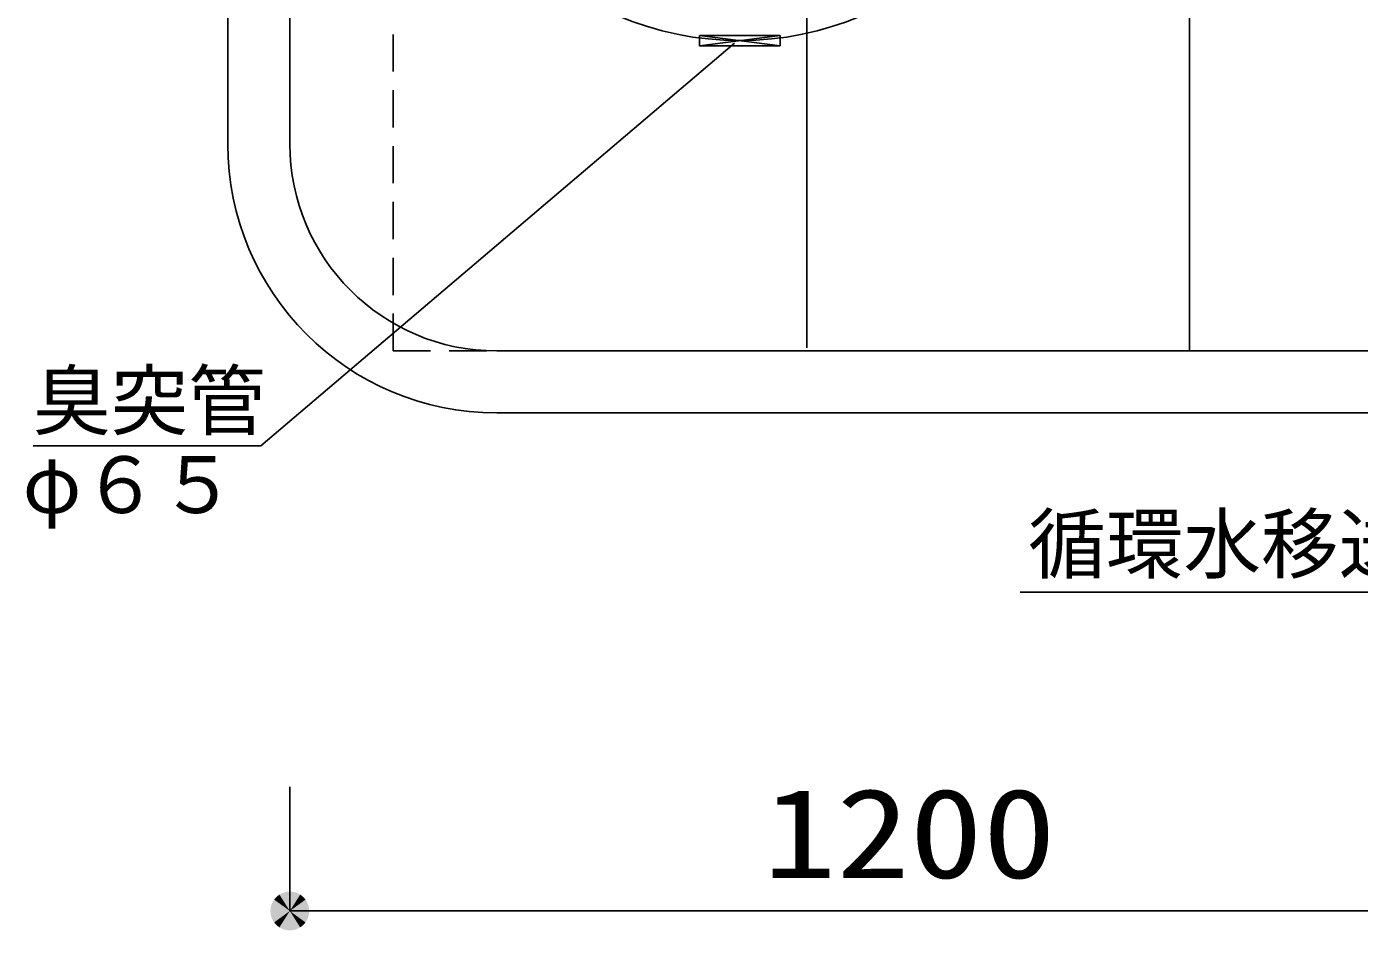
# Model space of a CAD drawing. Units: millimetres, scale not verified. Extents: x -8093 to 8093, y -5792 to 5792.
# Drawn here: x -6332 to -5044, y -150 to 724 of the extents above; entities that cross this region are included whole.
import ezdxf
from ezdxf.enums import TextEntityAlignment as Align

# ---------------------------------------------------------------- set-up
doc = ezdxf.new("R2010")
doc.units = ezdxf.units.MM
doc.header["$LTSCALE"] = 30
doc.linetypes.add('DASHED1', pattern=[1.8, 1.2, -0.6])
for name, color, linetype, lineweight in [('0-1_00クル-フ-0躯体', 3, 'Continuous', 25), ('0-2_00クル-フ-1機器', 2, 'Continuous', 25), ('0-3_00クル-フ-6寸法', 132, 'Continuous', 25)]:
    doc.layers.add(name, color=color, linetype=linetype, lineweight=lineweight)
doc.styles.add('ＭＳ ゴシック', font='')
doc.styles.get('ＭＳ ゴシック').set_extended_font_data('MS Gothic')

msp = doc.modelspace()

# ---------------------------------------------------------------- linework, layer by layer
at = {"layer": '0-1_00クル-フ-0躯体'}
for p, q in [((-5577.91, 413.19), (-5577.91, 1610.18)), ((-5207.91, 410.18), (-5207.91, 1610.18)), ((-6137.91, 1410.18), (-6137.91, 610.18)), ((-6077.91, 1410.18), (-6077.91, 610.18)), ((-5681.91, 715.18), (-5603.91, 715.18)), ((-5681.91, 705.18), (-5603.91, 715.18)), ((-5603.91, 705.18), (-5681.91, 715.18)), ((-5603.91, 715.18), (-5603.91, 705.18)), ((-5877.91, 410.18), (-4477.91, 410.18)), ((-5877.91, 350.18), (-4477.91, 350.18))]:
    msp.add_line(p, q, dxfattribs=at)
at = {"layer": '0-1_00クル-フ-0躯体', "color": 4}
msp.add_line((-4846.07, 176.83), (-5371.92, 176.83), dxfattribs=at)
at = {"layer": '0-1_00クル-フ-0躯体'}
msp.add_lwpolyline([(-5681.91, 715.18), (-5681.91, 705.18), (-5603.91, 705.18)], dxfattribs=at)
at = {"layer": '0-1_00クル-フ-0躯体', "color": 4}
msp.add_lwpolyline([(-5647.91, 707.71), (-6106.06, 318.24), (-6326.14, 318.24)], dxfattribs=at)
at = {"layer": '0-1_00クル-フ-0躯体'}
msp.add_circle((-5642.91, 1010.18), 300, dxfattribs=at)
for radius in [260, 200]:
    msp.add_arc((-5877.91, 610.18), radius, 180, 270, dxfattribs=at)
at = {"layer": '0-2_00クル-フ-1機器', "linetype": 'DASHED1'}
msp.add_line((-5977.91, 410.18), (-5977.91, 1610.18), dxfattribs=at)
msp.add_lwpolyline([(-5977.91, 410.18), (-4377.91, 410.18), (-4377.91, 1610.18)], dxfattribs=at)
at = {"layer": '0-3_00クル-フ-6寸法', "color": 4}
for p, q in [((-6077.91, -11.35), (-6077.91, -131.35)), ((-6077.91, -131.35), (-4877.91, -131.35))]:
    msp.add_line(p, q, dxfattribs=at)
at = {"layer": '0-3_00クル-フ-6寸法'}
for points in [[(-6077.91, -131.35), (-6089.86, -116.9), (-6087.96, -115.52)], [(-6077.91, -131.35), (-6087.96, -115.52), (-6085.9, -114.38)], [(-6077.91, -131.35), (-6085.9, -114.38), (-6083.71, -113.52)], [(-6077.91, -131.35), (-6083.71, -113.52), (-6081.43, -112.93)], [(-6077.91, -131.35), (-6081.43, -112.93), (-6079.09, -112.64)], [(-6077.91, -131.35), (-6079.09, -112.64), (-6076.74, -112.64)], [(-6077.91, -131.35), (-6076.74, -112.64), (-6074.4, -112.93)], [(-6077.91, -131.35), (-6074.4, -112.93), (-6072.12, -113.52)], [(-6077.91, -131.35), (-6072.12, -113.52), (-6069.93, -114.38)], [(-6077.91, -131.35), (-6069.93, -114.38), (-6067.87, -115.52)], [(-6077.91, -131.35), (-6067.87, -115.52), (-6065.96, -116.9)], [(-6077.91, -131.35), (-6096.52, -129), (-6096.07, -126.69)], [(-6077.91, -131.35), (-6096.07, -126.69), (-6095.35, -124.45)], [(-6077.91, -131.35), (-6095.35, -124.45), (-6094.34, -122.32)], [(-6077.91, -131.35), (-6094.34, -122.32), (-6093.08, -120.33)], [(-6077.91, -131.35), (-6093.08, -120.33), (-6091.58, -118.51)], [(-6077.91, -131.35), (-6091.58, -118.51), (-6089.86, -116.9)], [(-6077.91, -131.35), (-6065.96, -116.9), (-6064.24, -118.51)], [(-6077.91, -131.35), (-6064.24, -118.51), (-6062.74, -120.33)], [(-6077.91, -131.35), (-6062.74, -120.33), (-6061.48, -122.32)], [(-6077.91, -131.35), (-6061.48, -122.32), (-6060.48, -124.45)], [(-6077.91, -131.35), (-6060.48, -124.45), (-6059.75, -126.69)], [(-6077.91, -131.35), (-6059.75, -126.69), (-6059.31, -129)], [(-6077.91, -131.35), (-6096.66, -131.35), (-6096.52, -129)], [(-6077.91, -131.35), (-6096.52, -133.7), (-6096.66, -131.35)], [(-6077.91, -131.35), (-6096.07, -136.01), (-6096.52, -133.7)], [(-6077.91, -131.35), (-6095.35, -138.25), (-6096.07, -136.01)], [(-6077.91, -131.35), (-6094.34, -140.38), (-6095.35, -138.25)], [(-6077.91, -131.35), (-6093.08, -142.37), (-6094.34, -140.38)], [(-6077.91, -131.35), (-6091.58, -144.19), (-6093.08, -142.37)], [(-6077.91, -131.35), (-6089.86, -145.8), (-6091.58, -144.19)], [(-6077.91, -131.35), (-6087.96, -147.18), (-6089.86, -145.8)], [(-6077.91, -131.35), (-6085.9, -148.32), (-6087.96, -147.18)], [(-6077.91, -131.35), (-6083.71, -149.18), (-6085.9, -148.32)], [(-6077.91, -131.35), (-6081.43, -149.77), (-6083.71, -149.18)], [(-6077.91, -131.35), (-6079.09, -150.06), (-6081.43, -149.77)], [(-6077.91, -131.35), (-6076.74, -150.06), (-6079.09, -150.06)], [(-6077.91, -131.35), (-6059.31, -129), (-6059.16, -131.35)], [(-6077.91, -131.35), (-6074.4, -149.77), (-6076.74, -150.06)], [(-6077.91, -131.35), (-6072.12, -149.18), (-6074.4, -149.77)], [(-6077.91, -131.35), (-6069.93, -148.32), (-6072.12, -149.18)], [(-6077.91, -131.35), (-6067.87, -147.18), (-6069.93, -148.32)], [(-6077.91, -131.35), (-6065.96, -145.8), (-6067.87, -147.18)], [(-6077.91, -131.35), (-6064.24, -144.19), (-6065.96, -145.8)], [(-6077.91, -131.35), (-6062.74, -142.37), (-6064.24, -144.19)], [(-6077.91, -131.35), (-6061.48, -140.38), (-6062.74, -142.37)], [(-6077.91, -131.35), (-6060.48, -138.25), (-6061.48, -140.38)], [(-6077.91, -131.35), (-6059.75, -136.01), (-6060.48, -138.25)], [(-6077.91, -131.35), (-6059.31, -133.7), (-6059.75, -136.01)], [(-6077.91, -131.35), (-6059.16, -131.35), (-6059.31, -133.7)]]:
    msp.add_solid(points, dxfattribs=at)

# ---------------------------------------------------------------- texts
at = {"layer": '0-1_00クル-フ-0躯体', "color": 4, "style": 'ＭＳ ゴシック'}
for s, p in [('臭突管', (-6326.14, 318.24)), ('φ６５', (-6336.26, 236.88)), ('循環水移送装置', (-5363.92, 179.48))]:
    msp.add_text(s, height=54.99, dxfattribs=at).set_placement(p, align=Align.BOTTOM_LEFT)
at = {"layer": '0-3_00クル-フ-6寸法', "color": 3, "style": 'ＭＳ ゴシック', "width": 1.2}
msp.add_text('1200', height=86.66, dxfattribs=at).set_placement((-5620.2, -125.5), align=Align.BOTTOM_LEFT)

doc.saveas('drawing.dxf')
